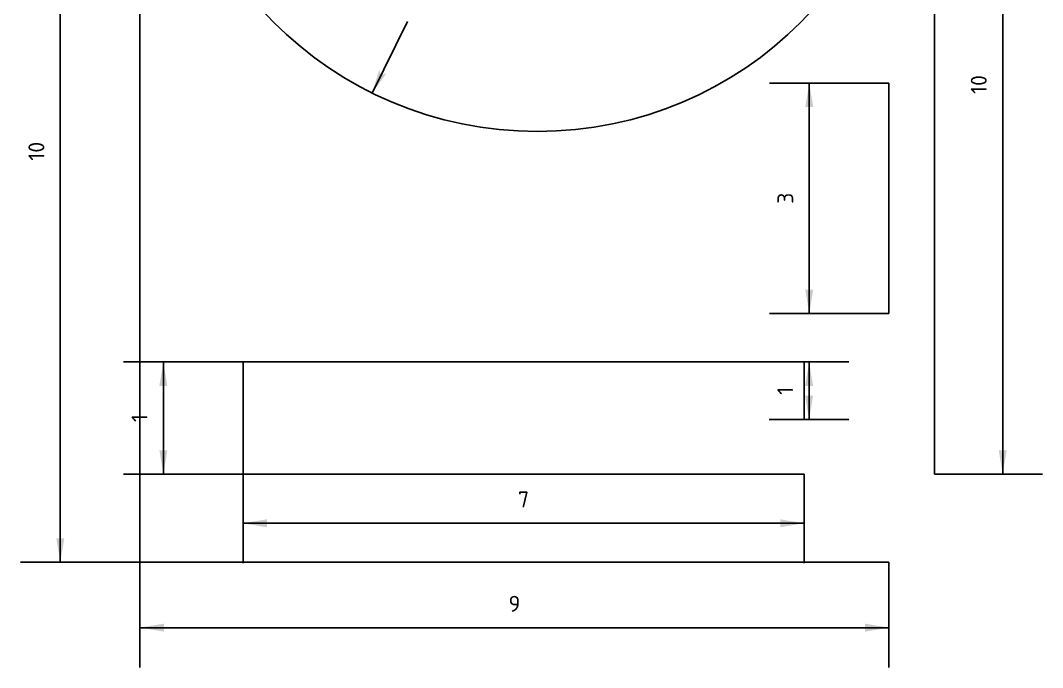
# Model space of a CAD drawing. Extents: x -1.5 to 11.3, y -1.3 to 14.8.
# Drawn here: x -1.5 to 11.32, y -1.32 to 6.8 of the extents above; entities that cross this region are included whole.
import ezdxf
from ezdxf.enums import TextEntityAlignment as Align

# ---------------------------------------------------------------- set-up
doc = ezdxf.new("R2010")
doc.units = 0
doc.layers.add('DIMENSIONS', color=1, linetype='CONTINUOUS')
doc.styles.add('ISOCPEUR', font='isocpeur.ttf')

# ---------------------------------------------------------------- blocks, each defined once
blk = doc.blocks.new('DIMTICK_ARROW')
at = {"color": 5}
blk.add_line((0, 0.5), (0, -0.5), dxfattribs=at)
at = {"color": 7}
blk.add_solid([(0, 0), (0.3, 0.05), (0.3, -0.05)], dxfattribs=at)
blk = doc.blocks.new('DIMTICK_RADIUS')
at = {"color": 7}
blk.add_solid([(0, 0), (0.3, 0.05), (0.3, -0.05), (0.25, 0)], dxfattribs=at)

msp = doc.modelspace()

# ---------------------------------------------------------------- linework, layer by layer
at = {"color": 3}
for p, q in [((9.967, 1.103), (9.967, 10.88)), ((9.967, 1.103), (9.967, 10.88)), ((0, 0), (0, 10.31)), ((0, 0), (0, 10.31)), ((9.397, 3.12), (9.397, 6.011)), ((9.397, 3.12), (9.397, 6.011)), ((1.293, 2.511), (8.332, 2.511)), ((1.293, 1.103), (1.293, 2.511)), ((1.293, 1.103), (1.293, 2.511)), ((1.293, 2.511), (8.332, 2.511)), ((8.332, 2.511), (8.332, 1.788)), ((8.332, 2.511), (8.332, 1.788)), ((1.293, 1.103), (8.332, 1.103)), ((1.293, 1.103), (8.332, 1.103)), ((0, 0), (9.397, 0)), ((0, 0), (9.397, 0))]:
    msp.add_line(p, q, dxfattribs=at)
msp.add_circle((4.984, 10.082), 4.679, dxfattribs=at)
at = {"layer": 'DIMENSIONS', "color": 7}
for p, q in [((10.824, 1.103), (10.824, 10.88)), ((10.824, 1.103), (10.824, 10.88)), ((10.824, 1.103), (10.824, 10.88)), ((10.824, 1.103), (10.824, 10.88)), ((10.824, 1.103), (10.824, 10.88)), ((10.824, 1.103), (10.824, 10.88)), ((10.824, 1.103), (10.824, 10.88)), ((10.824, 1.103), (10.824, 10.88)), ((10.824, 1.103), (10.824, 10.88)), ((10.824, 1.103), (10.824, 10.88)), ((10.824, 1.103), (10.824, 10.88)), ((10.824, 1.103), (10.824, 10.88)), ((10.824, 1.103), (10.824, 10.88)), ((10.824, 1.103), (10.824, 10.88)), ((10.824, 1.103), (10.824, 10.88)), ((10.824, 1.103), (10.824, 10.88)), ((10.824, 1.103), (10.824, 10.88)), ((10.824, 1.103), (10.824, 10.88)), ((10.824, 1.103), (10.824, 10.88)), ((10.824, 1.103), (10.824, 10.88)), ((-1, 0), (-1, 10.31)), ((-1, 0), (-1, 10.31)), ((-1, 0), (-1, 10.31)), ((-1, 0), (-1, 10.31)), ((-1, 0), (-1, 10.31)), ((-1, 0), (-1, 10.31)), ((-1, 0), (-1, 10.31)), ((-1, 0), (-1, 10.31)), ((-1, 0), (-1, 10.31)), ((-1, 0), (-1, 10.31)), ((-1, 0), (-1, 10.31)), ((-1, 0), (-1, 10.31)), ((-1, 0), (-1, 10.31)), ((-1, 0), (-1, 10.31)), ((-1, 0), (-1, 10.31)), ((-1, 0), (-1, 10.31)), ((-1, 0), (-1, 10.31)), ((-1, 0), (-1, 10.31)), ((-1, 0), (-1, 10.31)), ((3.356, 6.782), (2.913, 5.885)), ((3.356, 6.782), (2.913, 5.885)), ((8.397, 3.12), (8.397, 6.011)), ((8.397, 3.12), (8.397, 6.011)), ((8.397, 3.12), (8.397, 6.011)), ((8.397, 3.12), (8.397, 6.011)), ((8.397, 3.12), (8.397, 6.011)), ((8.397, 3.12), (8.397, 6.011)), ((8.397, 3.12), (8.397, 6.011)), ((8.397, 3.12), (8.397, 6.011)), ((8.397, 3.12), (8.397, 6.011)), ((8.397, 3.12), (8.397, 6.011)), ((8.397, 3.12), (8.397, 6.011)), ((8.397, 3.12), (8.397, 6.011)), ((8.397, 3.12), (8.397, 6.011)), ((8.397, 3.12), (8.397, 6.011)), ((8.397, 3.12), (8.397, 6.011)), ((8.397, 3.12), (8.397, 6.011)), ((8.397, 3.12), (8.397, 6.011)), ((8.397, 3.12), (8.397, 6.011)), ((8.397, 3.12), (8.397, 6.011)), ((8.397, 3.12), (8.397, 6.011)), ((8.397, 3.12), (8.397, 6.011)), ((0.293, 1.103), (0.293, 2.511)), ((0.293, 1.103), (0.293, 2.511)), ((0.293, 1.103), (0.293, 2.511)), ((0.293, 1.103), (0.293, 2.511)), ((0.293, 1.103), (0.293, 2.511)), ((0.293, 1.103), (0.293, 2.511)), ((0.293, 1.103), (0.293, 2.511)), ((0.293, 1.103), (0.293, 2.511)), ((0.293, 1.103), (0.293, 2.511)), ((0.293, 1.103), (0.293, 2.511)), ((0.293, 1.103), (0.293, 2.511)), ((0.293, 1.103), (0.293, 2.511)), ((0.293, 1.103), (0.293, 2.511)), ((0.293, 1.103), (0.293, 2.511)), ((0.293, 1.103), (0.293, 2.511)), ((0.293, 1.103), (0.293, 2.511)), ((0.293, 1.103), (0.293, 2.511)), ((0.293, 1.103), (0.293, 2.511)), ((0.293, 1.103), (0.293, 2.511)), ((0.293, 1.103), (0.293, 2.511)), ((0.293, 1.103), (0.293, 2.511)), ((0.293, 1.103), (0.293, 2.511)), ((8.395, 1.788), (8.395, 2.511)), ((8.395, 1.788), (8.395, 2.511)), ((8.395, 1.788), (8.395, 2.511)), ((8.395, 1.788), (8.395, 2.511)), ((8.395, 1.788), (8.395, 2.511)), ((8.395, 1.788), (8.395, 2.511)), ((8.395, 1.788), (8.395, 2.511)), ((8.395, 1.788), (8.395, 2.511)), ((8.395, 1.788), (8.395, 2.511)), ((8.395, 1.788), (8.395, 2.511)), ((8.395, 1.788), (8.395, 2.511)), ((8.395, 1.788), (8.395, 2.511)), ((8.395, 1.788), (8.395, 2.511)), ((8.395, 1.788), (8.395, 2.511)), ((8.395, 1.788), (8.395, 2.511)), ((8.395, 1.788), (8.395, 2.511)), ((8.395, 1.788), (8.395, 2.511)), ((8.395, 1.788), (8.395, 2.511)), ((8.395, 1.788), (8.395, 2.511)), ((8.395, 1.788), (8.395, 2.511)), ((8.395, 1.788), (8.395, 2.511)), ((8.395, 1.788), (8.395, 2.511)), ((8.395, 1.788), (8.395, 2.511)), ((8.395, 1.788), (8.395, 2.511)), ((1.293, 0.487), (8.332, 0.487)), ((1.293, 0.487), (8.332, 0.487)), ((1.293, 0.487), (8.332, 0.487)), ((1.293, 0.487), (8.332, 0.487)), ((1.293, 0.487), (8.332, 0.487)), ((1.293, 0.487), (8.332, 0.487)), ((1.293, 0.487), (8.332, 0.487)), ((1.293, 0.487), (8.332, 0.487)), ((1.293, 0.487), (8.332, 0.487)), ((1.293, 0.487), (8.332, 0.487)), ((1.293, 0.487), (8.332, 0.487)), ((1.293, 0.487), (8.332, 0.487)), ((1.293, 0.487), (8.332, 0.487)), ((1.293, 0.487), (8.332, 0.487)), ((1.293, 0.487), (8.332, 0.487)), ((1.293, 0.487), (8.332, 0.487)), ((1.293, 0.487), (8.332, 0.487)), ((1.293, 0.487), (8.332, 0.487)), ((1.293, 0.487), (8.332, 0.487)), ((1.293, 0.487), (8.332, 0.487)), ((1.293, 0.487), (8.332, 0.487)), ((1.293, 0.487), (8.332, 0.487)), ((1.293, 0.487), (8.332, 0.487)), ((1.293, 0.487), (8.332, 0.487)), ((1.293, 0.487), (8.332, 0.487)), ((1.293, 0.487), (8.332, 0.487)), ((1.293, 0.487), (8.332, 0.487)), ((1.293, 0.487), (8.332, 0.487)), ((1.293, 0.487), (8.332, 0.487)), ((1.293, 0.487), (8.332, 0.487)), ((0, -0.823), (9.397, -0.823)), ((0, -0.823), (9.397, -0.823)), ((0, -0.823), (9.397, -0.823)), ((0, -0.823), (9.397, -0.823)), ((0, -0.823), (9.397, -0.823)), ((0, -0.823), (9.397, -0.823)), ((0, -0.823), (9.397, -0.823)), ((0, -0.823), (9.397, -0.823)), ((0, -0.823), (9.397, -0.823)), ((0, -0.823), (9.397, -0.823)), ((0, -0.823), (9.397, -0.823)), ((0, -0.823), (9.397, -0.823)), ((0, -0.823), (9.397, -0.823)), ((0, -0.823), (9.397, -0.823)), ((0, -0.823), (9.397, -0.823)), ((0, -0.823), (9.397, -0.823)), ((0, -0.823), (9.397, -0.823)), ((0, -0.823), (9.397, -0.823)), ((0, -0.823), (9.397, -0.823)), ((0, -0.823), (9.397, -0.823)), ((0, -0.823), (9.397, -0.823)), ((0, -0.823), (9.397, -0.823)), ((0, -0.823), (9.397, -0.823)), ((0, -0.823), (9.397, -0.823)), ((0, -0.823), (9.397, -0.823)), ((0, -0.823), (9.397, -0.823)), ((0, -0.823), (9.397, -0.823)), ((0, -0.823), (9.397, -0.823))]:
    msp.add_line(p, q, dxfattribs=at)
at = {"layer": 'DIMENSIONS', "color": 5}
for p, q in [((8.397, 6.011), (9.397, 6.011)), ((8.397, 6.011), (9.397, 6.011)), ((8.397, 6.011), (9.397, 6.011)), ((8.397, 6.011), (9.397, 6.011)), ((8.397, 6.011), (9.397, 6.011)), ((8.397, 6.011), (9.397, 6.011)), ((8.397, 6.011), (9.397, 6.011)), ((8.397, 6.011), (9.397, 6.011)), ((8.397, 6.011), (9.397, 6.011)), ((8.397, 6.011), (9.397, 6.011)), ((8.397, 6.011), (9.397, 6.011)), ((8.397, 6.011), (9.397, 6.011)), ((8.397, 6.011), (9.397, 6.011)), ((8.397, 6.011), (9.397, 6.011)), ((8.397, 6.011), (9.397, 6.011)), ((8.397, 6.011), (9.397, 6.011)), ((8.397, 6.011), (9.397, 6.011)), ((8.397, 6.011), (9.397, 6.011)), ((8.397, 6.011), (9.397, 6.011)), ((8.397, 6.011), (9.397, 6.011)), ((8.397, 6.011), (9.397, 6.011)), ((8.397, 3.12), (9.397, 3.12)), ((8.397, 3.12), (9.397, 3.12)), ((8.397, 3.12), (9.397, 3.12)), ((8.397, 3.12), (9.397, 3.12)), ((8.397, 3.12), (9.397, 3.12)), ((8.397, 3.12), (9.397, 3.12)), ((8.397, 3.12), (9.397, 3.12)), ((8.397, 3.12), (9.397, 3.12)), ((8.397, 3.12), (9.397, 3.12)), ((8.397, 3.12), (9.397, 3.12)), ((8.397, 3.12), (9.397, 3.12)), ((8.397, 3.12), (9.397, 3.12)), ((8.397, 3.12), (9.397, 3.12)), ((8.397, 3.12), (9.397, 3.12)), ((8.397, 3.12), (9.397, 3.12)), ((8.397, 3.12), (9.397, 3.12)), ((8.397, 3.12), (9.397, 3.12)), ((8.397, 3.12), (9.397, 3.12)), ((8.397, 3.12), (9.397, 3.12)), ((8.397, 3.12), (9.397, 3.12)), ((8.397, 3.12), (9.397, 3.12)), ((0.293, 2.511), (1.293, 2.511)), ((0.293, 2.511), (1.293, 2.511)), ((0.293, 2.511), (1.293, 2.511)), ((0.293, 2.511), (1.293, 2.511)), ((0.293, 2.511), (1.293, 2.511)), ((0.293, 2.511), (1.293, 2.511)), ((0.293, 2.511), (1.293, 2.511)), ((0.293, 2.511), (1.293, 2.511)), ((0.293, 2.511), (1.293, 2.511)), ((0.293, 2.511), (1.293, 2.511)), ((0.293, 2.511), (1.293, 2.511)), ((0.293, 2.511), (1.293, 2.511)), ((0.293, 2.511), (1.293, 2.511)), ((0.293, 2.511), (1.293, 2.511)), ((0.293, 2.511), (1.293, 2.511)), ((0.293, 2.511), (1.293, 2.511)), ((0.293, 2.511), (1.293, 2.511)), ((0.293, 2.511), (1.293, 2.511)), ((0.293, 2.511), (1.293, 2.511)), ((0.293, 2.511), (1.293, 2.511)), ((0.293, 2.511), (1.293, 2.511)), ((0.293, 2.511), (1.293, 2.511)), ((8.395, 2.511), (8.332, 2.511)), ((8.395, 2.511), (8.332, 2.511)), ((8.395, 2.511), (8.332, 2.511)), ((8.395, 2.511), (8.332, 2.511)), ((8.395, 2.511), (8.332, 2.511)), ((8.395, 2.511), (8.332, 2.511)), ((8.395, 2.511), (8.332, 2.511)), ((8.395, 2.511), (8.332, 2.511)), ((8.395, 2.511), (8.332, 2.511)), ((8.395, 2.511), (8.332, 2.511)), ((8.395, 2.511), (8.332, 2.511)), ((8.395, 2.511), (8.332, 2.511)), ((8.395, 2.511), (8.332, 2.511)), ((8.395, 2.511), (8.332, 2.511)), ((8.395, 2.511), (8.332, 2.511)), ((8.395, 2.511), (8.332, 2.511)), ((8.395, 2.511), (8.332, 2.511)), ((8.395, 2.511), (8.332, 2.511)), ((8.395, 2.511), (8.332, 2.511)), ((8.395, 2.511), (8.332, 2.511)), ((8.395, 2.511), (8.332, 2.511)), ((8.395, 2.511), (8.332, 2.511)), ((8.395, 2.511), (8.332, 2.511)), ((8.395, 2.511), (8.332, 2.511)), ((8.395, 1.788), (8.332, 1.788)), ((8.395, 1.788), (8.332, 1.788)), ((8.395, 1.788), (8.332, 1.788)), ((8.395, 1.788), (8.332, 1.788)), ((8.395, 1.788), (8.332, 1.788)), ((8.395, 1.788), (8.332, 1.788)), ((8.395, 1.788), (8.332, 1.788)), ((8.395, 1.788), (8.332, 1.788)), ((8.395, 1.788), (8.332, 1.788)), ((8.395, 1.788), (8.332, 1.788)), ((8.395, 1.788), (8.332, 1.788)), ((8.395, 1.788), (8.332, 1.788)), ((8.395, 1.788), (8.332, 1.788)), ((8.395, 1.788), (8.332, 1.788)), ((8.395, 1.788), (8.332, 1.788)), ((8.395, 1.788), (8.332, 1.788)), ((8.395, 1.788), (8.332, 1.788)), ((8.395, 1.788), (8.332, 1.788)), ((8.395, 1.788), (8.332, 1.788)), ((8.395, 1.788), (8.332, 1.788)), ((8.395, 1.788), (8.332, 1.788)), ((8.395, 1.788), (8.332, 1.788)), ((8.395, 1.788), (8.332, 1.788)), ((8.395, 1.788), (8.332, 1.788)), ((0.293, 1.103), (1.293, 1.103)), ((0.293, 1.103), (1.293, 1.103)), ((0.293, 1.103), (1.293, 1.103)), ((0.293, 1.103), (1.293, 1.103)), ((0.293, 1.103), (1.293, 1.103)), ((0.293, 1.103), (1.293, 1.103)), ((0.293, 1.103), (1.293, 1.103)), ((0.293, 1.103), (1.293, 1.103)), ((0.293, 1.103), (1.293, 1.103)), ((0.293, 1.103), (1.293, 1.103)), ((0.293, 1.103), (1.293, 1.103)), ((0.293, 1.103), (1.293, 1.103)), ((0.293, 1.103), (1.293, 1.103)), ((0.293, 1.103), (1.293, 1.103)), ((0.293, 1.103), (1.293, 1.103)), ((0.293, 1.103), (1.293, 1.103)), ((0.293, 1.103), (1.293, 1.103)), ((0.293, 1.103), (1.293, 1.103)), ((0.293, 1.103), (1.293, 1.103)), ((0.293, 1.103), (1.293, 1.103)), ((0.293, 1.103), (1.293, 1.103)), ((0.293, 1.103), (1.293, 1.103)), ((1.293, 0.487), (1.293, 1.103)), ((1.293, 0.487), (1.293, 1.103)), ((1.293, 0.487), (1.293, 1.103)), ((1.293, 0.487), (1.293, 1.103)), ((1.293, 0.487), (1.293, 1.103)), ((1.293, 0.487), (1.293, 1.103)), ((1.293, 0.487), (1.293, 1.103)), ((1.293, 0.487), (1.293, 1.103)), ((1.293, 0.487), (1.293, 1.103)), ((1.293, 0.487), (1.293, 1.103)), ((1.293, 0.487), (1.293, 1.103)), ((1.293, 0.487), (1.293, 1.103)), ((1.293, 0.487), (1.293, 1.103)), ((1.293, 0.487), (1.293, 1.103)), ((1.293, 0.487), (1.293, 1.103)), ((1.293, 0.487), (1.293, 1.103)), ((1.293, 0.487), (1.293, 1.103)), ((1.293, 0.487), (1.293, 1.103)), ((1.293, 0.487), (1.293, 1.103)), ((1.293, 0.487), (1.293, 1.103)), ((1.293, 0.487), (1.293, 1.103)), ((1.293, 0.487), (1.293, 1.103)), ((1.293, 0.487), (1.293, 1.103)), ((1.293, 0.487), (1.293, 1.103)), ((1.293, 0.487), (1.293, 1.103)), ((1.293, 0.487), (1.293, 1.103)), ((1.293, 0.487), (1.293, 1.103)), ((1.293, 0.487), (1.293, 1.103)), ((1.293, 0.487), (1.293, 1.103)), ((1.293, 0.487), (1.293, 1.103)), ((8.332, 0.487), (8.332, 1.103)), ((8.332, 0.487), (8.332, 1.103)), ((8.332, 0.487), (8.332, 1.103)), ((8.332, 0.487), (8.332, 1.103)), ((8.332, 0.487), (8.332, 1.103)), ((8.332, 0.487), (8.332, 1.103)), ((8.332, 0.487), (8.332, 1.103)), ((8.332, 0.487), (8.332, 1.103)), ((8.332, 0.487), (8.332, 1.103)), ((8.332, 0.487), (8.332, 1.103)), ((8.332, 0.487), (8.332, 1.103)), ((8.332, 0.487), (8.332, 1.103)), ((8.332, 0.487), (8.332, 1.103)), ((8.332, 0.487), (8.332, 1.103)), ((8.332, 0.487), (8.332, 1.103)), ((8.332, 0.487), (8.332, 1.103)), ((8.332, 0.487), (8.332, 1.103)), ((8.332, 0.487), (8.332, 1.103)), ((8.332, 0.487), (8.332, 1.103)), ((8.332, 0.487), (8.332, 1.103)), ((8.332, 0.487), (8.332, 1.103)), ((8.332, 0.487), (8.332, 1.103)), ((8.332, 0.487), (8.332, 1.103)), ((8.332, 0.487), (8.332, 1.103)), ((8.332, 0.487), (8.332, 1.103)), ((8.332, 0.487), (8.332, 1.103)), ((8.332, 0.487), (8.332, 1.103)), ((8.332, 0.487), (8.332, 1.103)), ((8.332, 0.487), (8.332, 1.103)), ((8.332, 0.487), (8.332, 1.103)), ((10.824, 1.103), (9.967, 1.103)), ((10.824, 1.103), (9.967, 1.103)), ((10.824, 1.103), (9.967, 1.103)), ((10.824, 1.103), (9.967, 1.103)), ((10.824, 1.103), (9.967, 1.103)), ((10.824, 1.103), (9.967, 1.103)), ((10.824, 1.103), (9.967, 1.103)), ((10.824, 1.103), (9.967, 1.103)), ((10.824, 1.103), (9.967, 1.103)), ((10.824, 1.103), (9.967, 1.103)), ((10.824, 1.103), (9.967, 1.103)), ((10.824, 1.103), (9.967, 1.103)), ((10.824, 1.103), (9.967, 1.103)), ((10.824, 1.103), (9.967, 1.103)), ((10.824, 1.103), (9.967, 1.103)), ((10.824, 1.103), (9.967, 1.103)), ((10.824, 1.103), (9.967, 1.103)), ((10.824, 1.103), (9.967, 1.103)), ((10.824, 1.103), (9.967, 1.103)), ((10.824, 1.103), (9.967, 1.103)), ((-1, 0), (0, 0)), ((-1, 0), (0, 0)), ((-1, 0), (0, 0)), ((-1, 0), (0, 0)), ((-1, 0), (0, 0)), ((-1, 0), (0, 0)), ((-1, 0), (0, 0)), ((-1, 0), (0, 0)), ((-1, 0), (0, 0)), ((-1, 0), (0, 0)), ((-1, 0), (0, 0)), ((-1, 0), (0, 0)), ((-1, 0), (0, 0)), ((-1, 0), (0, 0)), ((-1, 0), (0, 0)), ((-1, 0), (0, 0)), ((-1, 0), (0, 0)), ((-1, 0), (0, 0)), ((-1, 0), (0, 0)), ((0, -0.823), (0, 0)), ((0, -0.823), (0, 0)), ((0, -0.823), (0, 0)), ((0, -0.823), (0, 0)), ((0, -0.823), (0, 0)), ((0, -0.823), (0, 0)), ((0, -0.823), (0, 0)), ((0, -0.823), (0, 0)), ((0, -0.823), (0, 0)), ((0, -0.823), (0, 0)), ((0, -0.823), (0, 0)), ((0, -0.823), (0, 0)), ((0, -0.823), (0, 0)), ((0, -0.823), (0, 0)), ((0, -0.823), (0, 0)), ((0, -0.823), (0, 0)), ((0, -0.823), (0, 0)), ((0, -0.823), (0, 0)), ((0, -0.823), (0, 0)), ((0, -0.823), (0, 0)), ((0, -0.823), (0, 0)), ((0, -0.823), (0, 0)), ((0, -0.823), (0, 0)), ((0, -0.823), (0, 0)), ((0, -0.823), (0, 0)), ((0, -0.823), (0, 0)), ((0, -0.823), (0, 0)), ((0, -0.823), (0, 0)), ((9.397, -0.823), (9.397, 0)), ((9.397, -0.823), (9.397, 0)), ((9.397, -0.823), (9.397, 0)), ((9.397, -0.823), (9.397, 0)), ((9.397, -0.823), (9.397, 0)), ((9.397, -0.823), (9.397, 0)), ((9.397, -0.823), (9.397, 0)), ((9.397, -0.823), (9.397, 0)), ((9.397, -0.823), (9.397, 0)), ((9.397, -0.823), (9.397, 0)), ((9.397, -0.823), (9.397, 0)), ((9.397, -0.823), (9.397, 0)), ((9.397, -0.823), (9.397, 0)), ((9.397, -0.823), (9.397, 0)), ((9.397, -0.823), (9.397, 0)), ((9.397, -0.823), (9.397, 0)), ((9.397, -0.823), (9.397, 0)), ((9.397, -0.823), (9.397, 0)), ((9.397, -0.823), (9.397, 0)), ((9.397, -0.823), (9.397, 0)), ((9.397, -0.823), (9.397, 0)), ((9.397, -0.823), (9.397, 0)), ((9.397, -0.823), (9.397, 0)), ((9.397, -0.823), (9.397, 0)), ((9.397, -0.823), (9.397, 0)), ((9.397, -0.823), (9.397, 0)), ((9.397, -0.823), (9.397, 0)), ((9.397, -0.823), (9.397, 0))]:
    msp.add_line(p, q, dxfattribs=at)

# ---------------------------------------------------------------- block references
at = {"layer": 'DIMENSIONS'}
for name, p, rotation in [('DIMTICK_RADIUS', (2.913, 5.885), 63.73519375290368), ('DIMTICK_RADIUS', (2.913, 5.885), 63.73519375290368), ('DIMTICK_ARROW', (8.397, 6.011), 270), ('DIMTICK_ARROW', (8.397, 6.011), 270), ('DIMTICK_ARROW', (8.397, 6.011), 270), ('DIMTICK_ARROW', (8.397, 6.011), 270), ('DIMTICK_ARROW', (8.397, 6.011), 270), ('DIMTICK_ARROW', (8.397, 6.011), 270), ('DIMTICK_ARROW', (8.397, 6.011), 270), ('DIMTICK_ARROW', (8.397, 6.011), 270), ('DIMTICK_ARROW', (8.397, 6.011), 270), ('DIMTICK_ARROW', (8.397, 6.011), 270), ('DIMTICK_ARROW', (8.397, 6.011), 270), ('DIMTICK_ARROW', (8.397, 6.011), 270), ('DIMTICK_ARROW', (8.397, 6.011), 270), ('DIMTICK_ARROW', (8.397, 6.011), 270), ('DIMTICK_ARROW', (8.397, 6.011), 270), ('DIMTICK_ARROW', (8.397, 6.011), 270), ('DIMTICK_ARROW', (8.397, 6.011), 270), ('DIMTICK_ARROW', (8.397, 6.011), 270), ('DIMTICK_ARROW', (8.397, 6.011), 270), ('DIMTICK_ARROW', (8.397, 6.011), 270), ('DIMTICK_ARROW', (8.397, 6.011), 270), ('DIMTICK_ARROW', (8.397, 3.12), 90), ('DIMTICK_ARROW', (8.397, 3.12), 90), ('DIMTICK_ARROW', (8.397, 3.12), 90), ('DIMTICK_ARROW', (8.397, 3.12), 90), ('DIMTICK_ARROW', (8.397, 3.12), 90), ('DIMTICK_ARROW', (8.397, 3.12), 90), ('DIMTICK_ARROW', (8.397, 3.12), 90), ('DIMTICK_ARROW', (8.397, 3.12), 90), ('DIMTICK_ARROW', (8.397, 3.12), 90), ('DIMTICK_ARROW', (8.397, 3.12), 90), ('DIMTICK_ARROW', (8.397, 3.12), 90), ('DIMTICK_ARROW', (8.397, 3.12), 90), ('DIMTICK_ARROW', (8.397, 3.12), 90), ('DIMTICK_ARROW', (8.397, 3.12), 90), ('DIMTICK_ARROW', (8.397, 3.12), 90), ('DIMTICK_ARROW', (8.397, 3.12), 90), ('DIMTICK_ARROW', (8.397, 3.12), 90), ('DIMTICK_ARROW', (8.397, 3.12), 90), ('DIMTICK_ARROW', (8.397, 3.12), 90), ('DIMTICK_ARROW', (8.397, 3.12), 90), ('DIMTICK_ARROW', (8.397, 3.12), 90), ('DIMTICK_ARROW', (0.293, 2.511), 270), ('DIMTICK_ARROW', (0.293, 2.511), 270), ('DIMTICK_ARROW', (0.293, 2.511), 270), ('DIMTICK_ARROW', (0.293, 2.511), 270), ('DIMTICK_ARROW', (0.293, 2.511), 270), ('DIMTICK_ARROW', (0.293, 2.511), 270), ('DIMTICK_ARROW', (0.293, 2.511), 270), ('DIMTICK_ARROW', (0.293, 2.511), 270), ('DIMTICK_ARROW', (0.293, 2.511), 270), ('DIMTICK_ARROW', (0.293, 2.511), 270), ('DIMTICK_ARROW', (0.293, 2.511), 270), ('DIMTICK_ARROW', (0.293, 2.511), 270), ('DIMTICK_ARROW', (0.293, 2.511), 270), ('DIMTICK_ARROW', (0.293, 2.511), 270), ('DIMTICK_ARROW', (0.293, 2.511), 270), ('DIMTICK_ARROW', (0.293, 2.511), 270), ('DIMTICK_ARROW', (0.293, 2.511), 270), ('DIMTICK_ARROW', (0.293, 2.511), 270), ('DIMTICK_ARROW', (0.293, 2.511), 270), ('DIMTICK_ARROW', (0.293, 2.511), 270), ('DIMTICK_ARROW', (0.293, 2.511), 270), ('DIMTICK_ARROW', (0.293, 2.511), 270), ('DIMTICK_ARROW', (8.395, 2.511), 270), ('DIMTICK_ARROW', (8.395, 2.511), 270), ('DIMTICK_ARROW', (8.395, 2.511), 270), ('DIMTICK_ARROW', (8.395, 2.511), 270), ('DIMTICK_ARROW', (8.395, 2.511), 270), ('DIMTICK_ARROW', (8.395, 2.511), 270), ('DIMTICK_ARROW', (8.395, 2.511), 270), ('DIMTICK_ARROW', (8.395, 2.511), 270), ('DIMTICK_ARROW', (8.395, 2.511), 270), ('DIMTICK_ARROW', (8.395, 2.511), 270), ('DIMTICK_ARROW', (8.395, 2.511), 270), ('DIMTICK_ARROW', (8.395, 2.511), 270), ('DIMTICK_ARROW', (8.395, 2.511), 270), ('DIMTICK_ARROW', (8.395, 2.511), 270), ('DIMTICK_ARROW', (8.395, 2.511), 270), ('DIMTICK_ARROW', (8.395, 2.511), 270), ('DIMTICK_ARROW', (8.395, 2.511), 270), ('DIMTICK_ARROW', (8.395, 2.511), 270), ('DIMTICK_ARROW', (8.395, 2.511), 270), ('DIMTICK_ARROW', (8.395, 2.511), 270), ('DIMTICK_ARROW', (8.395, 2.511), 270), ('DIMTICK_ARROW', (8.395, 2.511), 270), ('DIMTICK_ARROW', (8.395, 2.511), 270), ('DIMTICK_ARROW', (8.395, 2.511), 270), ('DIMTICK_ARROW', (8.395, 1.788), 90), ('DIMTICK_ARROW', (8.395, 1.788), 90), ('DIMTICK_ARROW', (8.395, 1.788), 90), ('DIMTICK_ARROW', (8.395, 1.788), 90), ('DIMTICK_ARROW', (8.395, 1.788), 90), ('DIMTICK_ARROW', (8.395, 1.788), 90), ('DIMTICK_ARROW', (8.395, 1.788), 90), ('DIMTICK_ARROW', (8.395, 1.788), 90), ('DIMTICK_ARROW', (8.395, 1.788), 90), ('DIMTICK_ARROW', (8.395, 1.788), 90), ('DIMTICK_ARROW', (8.395, 1.788), 90), ('DIMTICK_ARROW', (8.395, 1.788), 90), ('DIMTICK_ARROW', (8.395, 1.788), 90), ('DIMTICK_ARROW', (8.395, 1.788), 90), ('DIMTICK_ARROW', (8.395, 1.788), 90), ('DIMTICK_ARROW', (8.395, 1.788), 90), ('DIMTICK_ARROW', (8.395, 1.788), 90), ('DIMTICK_ARROW', (8.395, 1.788), 90), ('DIMTICK_ARROW', (8.395, 1.788), 90), ('DIMTICK_ARROW', (8.395, 1.788), 90), ('DIMTICK_ARROW', (8.395, 1.788), 90), ('DIMTICK_ARROW', (8.395, 1.788), 90), ('DIMTICK_ARROW', (8.395, 1.788), 90), ('DIMTICK_ARROW', (8.395, 1.788), 90), ('DIMTICK_ARROW', (0.293, 1.103), 90), ('DIMTICK_ARROW', (0.293, 1.103), 90), ('DIMTICK_ARROW', (0.293, 1.103), 90), ('DIMTICK_ARROW', (0.293, 1.103), 90), ('DIMTICK_ARROW', (0.293, 1.103), 90), ('DIMTICK_ARROW', (0.293, 1.103), 90), ('DIMTICK_ARROW', (0.293, 1.103), 90), ('DIMTICK_ARROW', (0.293, 1.103), 90), ('DIMTICK_ARROW', (0.293, 1.103), 90), ('DIMTICK_ARROW', (0.293, 1.103), 90), ('DIMTICK_ARROW', (0.293, 1.103), 90), ('DIMTICK_ARROW', (0.293, 1.103), 90), ('DIMTICK_ARROW', (0.293, 1.103), 90), ('DIMTICK_ARROW', (0.293, 1.103), 90), ('DIMTICK_ARROW', (0.293, 1.103), 90), ('DIMTICK_ARROW', (0.293, 1.103), 90), ('DIMTICK_ARROW', (0.293, 1.103), 90), ('DIMTICK_ARROW', (0.293, 1.103), 90), ('DIMTICK_ARROW', (0.293, 1.103), 90), ('DIMTICK_ARROW', (0.293, 1.103), 90), ('DIMTICK_ARROW', (0.293, 1.103), 90), ('DIMTICK_ARROW', (0.293, 1.103), 90), ('DIMTICK_ARROW', (10.824, 1.103), 90), ('DIMTICK_ARROW', (10.824, 1.103), 90), ('DIMTICK_ARROW', (10.824, 1.103), 90), ('DIMTICK_ARROW', (10.824, 1.103), 90), ('DIMTICK_ARROW', (10.824, 1.103), 90), ('DIMTICK_ARROW', (10.824, 1.103), 90), ('DIMTICK_ARROW', (10.824, 1.103), 90), ('DIMTICK_ARROW', (10.824, 1.103), 90), ('DIMTICK_ARROW', (10.824, 1.103), 90), ('DIMTICK_ARROW', (10.824, 1.103), 90), ('DIMTICK_ARROW', (10.824, 1.103), 90), ('DIMTICK_ARROW', (10.824, 1.103), 90), ('DIMTICK_ARROW', (10.824, 1.103), 90), ('DIMTICK_ARROW', (10.824, 1.103), 90), ('DIMTICK_ARROW', (10.824, 1.103), 90), ('DIMTICK_ARROW', (10.824, 1.103), 90), ('DIMTICK_ARROW', (10.824, 1.103), 90), ('DIMTICK_ARROW', (10.824, 1.103), 90), ('DIMTICK_ARROW', (10.824, 1.103), 90), ('DIMTICK_ARROW', (10.824, 1.103), 90), ('DIMTICK_ARROW', (8.332, 0.487), 180), ('DIMTICK_ARROW', (8.332, 0.487), 180), ('DIMTICK_ARROW', (8.332, 0.487), 180), ('DIMTICK_ARROW', (8.332, 0.487), 180), ('DIMTICK_ARROW', (8.332, 0.487), 180), ('DIMTICK_ARROW', (8.332, 0.487), 180), ('DIMTICK_ARROW', (8.332, 0.487), 180), ('DIMTICK_ARROW', (8.332, 0.487), 180), ('DIMTICK_ARROW', (8.332, 0.487), 180), ('DIMTICK_ARROW', (8.332, 0.487), 180), ('DIMTICK_ARROW', (8.332, 0.487), 180), ('DIMTICK_ARROW', (8.332, 0.487), 180), ('DIMTICK_ARROW', (8.332, 0.487), 180), ('DIMTICK_ARROW', (8.332, 0.487), 180), ('DIMTICK_ARROW', (8.332, 0.487), 180), ('DIMTICK_ARROW', (8.332, 0.487), 180), ('DIMTICK_ARROW', (8.332, 0.487), 180), ('DIMTICK_ARROW', (8.332, 0.487), 180), ('DIMTICK_ARROW', (8.332, 0.487), 180), ('DIMTICK_ARROW', (8.332, 0.487), 180), ('DIMTICK_ARROW', (8.332, 0.487), 180), ('DIMTICK_ARROW', (8.332, 0.487), 180), ('DIMTICK_ARROW', (8.332, 0.487), 180), ('DIMTICK_ARROW', (8.332, 0.487), 180), ('DIMTICK_ARROW', (8.332, 0.487), 180), ('DIMTICK_ARROW', (8.332, 0.487), 180), ('DIMTICK_ARROW', (8.332, 0.487), 180), ('DIMTICK_ARROW', (8.332, 0.487), 180), ('DIMTICK_ARROW', (8.332, 0.487), 180), ('DIMTICK_ARROW', (8.332, 0.487), 180), ('DIMTICK_ARROW', (-1, 0), 90), ('DIMTICK_ARROW', (-1, 0), 90), ('DIMTICK_ARROW', (-1, 0), 90), ('DIMTICK_ARROW', (-1, 0), 90), ('DIMTICK_ARROW', (-1, 0), 90), ('DIMTICK_ARROW', (-1, 0), 90), ('DIMTICK_ARROW', (-1, 0), 90), ('DIMTICK_ARROW', (-1, 0), 90), ('DIMTICK_ARROW', (-1, 0), 90), ('DIMTICK_ARROW', (-1, 0), 90), ('DIMTICK_ARROW', (-1, 0), 90), ('DIMTICK_ARROW', (-1, 0), 90), ('DIMTICK_ARROW', (-1, 0), 90), ('DIMTICK_ARROW', (-1, 0), 90), ('DIMTICK_ARROW', (-1, 0), 90), ('DIMTICK_ARROW', (-1, 0), 90), ('DIMTICK_ARROW', (-1, 0), 90), ('DIMTICK_ARROW', (-1, 0), 90), ('DIMTICK_ARROW', (-1, 0), 90), ('DIMTICK_ARROW', (9.397, -0.823), 180), ('DIMTICK_ARROW', (9.397, -0.823), 180), ('DIMTICK_ARROW', (9.397, -0.823), 180), ('DIMTICK_ARROW', (9.397, -0.823), 180), ('DIMTICK_ARROW', (9.397, -0.823), 180), ('DIMTICK_ARROW', (9.397, -0.823), 180), ('DIMTICK_ARROW', (9.397, -0.823), 180), ('DIMTICK_ARROW', (9.397, -0.823), 180), ('DIMTICK_ARROW', (9.397, -0.823), 180), ('DIMTICK_ARROW', (9.397, -0.823), 180), ('DIMTICK_ARROW', (9.397, -0.823), 180), ('DIMTICK_ARROW', (9.397, -0.823), 180), ('DIMTICK_ARROW', (9.397, -0.823), 180), ('DIMTICK_ARROW', (9.397, -0.823), 180), ('DIMTICK_ARROW', (9.397, -0.823), 180), ('DIMTICK_ARROW', (9.397, -0.823), 180), ('DIMTICK_ARROW', (9.397, -0.823), 180), ('DIMTICK_ARROW', (9.397, -0.823), 180), ('DIMTICK_ARROW', (9.397, -0.823), 180), ('DIMTICK_ARROW', (9.397, -0.823), 180), ('DIMTICK_ARROW', (9.397, -0.823), 180), ('DIMTICK_ARROW', (9.397, -0.823), 180), ('DIMTICK_ARROW', (9.397, -0.823), 180), ('DIMTICK_ARROW', (9.397, -0.823), 180), ('DIMTICK_ARROW', (9.397, -0.823), 180), ('DIMTICK_ARROW', (9.397, -0.823), 180), ('DIMTICK_ARROW', (9.397, -0.823), 180), ('DIMTICK_ARROW', (9.397, -0.823), 180)]:
    msp.add_blockref(name, p, dxfattribs=dict(at, rotation=rotation))
for p in [(1.293, 0.487), (1.293, 0.487), (1.293, 0.487), (1.293, 0.487), (1.293, 0.487), (1.293, 0.487), (1.293, 0.487), (1.293, 0.487), (1.293, 0.487), (1.293, 0.487), (1.293, 0.487), (1.293, 0.487), (1.293, 0.487), (1.293, 0.487), (1.293, 0.487), (1.293, 0.487), (1.293, 0.487), (1.293, 0.487), (1.293, 0.487), (1.293, 0.487), (1.293, 0.487), (1.293, 0.487), (1.293, 0.487), (1.293, 0.487), (1.293, 0.487), (1.293, 0.487), (1.293, 0.487), (1.293, 0.487), (1.293, 0.487), (1.293, 0.487), (0, -0.823), (0, -0.823), (0, -0.823), (0, -0.823), (0, -0.823), (0, -0.823), (0, -0.823), (0, -0.823), (0, -0.823), (0, -0.823), (0, -0.823), (0, -0.823), (0, -0.823), (0, -0.823), (0, -0.823), (0, -0.823), (0, -0.823), (0, -0.823), (0, -0.823), (0, -0.823), (0, -0.823), (0, -0.823), (0, -0.823), (0, -0.823), (0, -0.823), (0, -0.823), (0, -0.823), (0, -0.823)]:
    msp.add_blockref('DIMTICK_ARROW', p, dxfattribs=at)

# ---------------------------------------------------------------- texts
at = {"layer": 'DIMENSIONS', "color": 7, "style": 'ISOCPEUR'}
for s, p in [('10', (10.524, 5.992)), ('10', (10.524, 5.992)), ('10', (10.524, 5.992)), ('10', (10.524, 5.992)), ('10', (10.524, 5.992)), ('10', (10.524, 5.992)), ('10', (10.524, 5.992)), ('10', (10.524, 5.992)), ('10', (10.524, 5.992)), ('10', (10.524, 5.992)), ('10', (10.524, 5.992)), ('10', (10.524, 5.992)), ('10', (10.524, 5.992)), ('10', (10.524, 5.992)), ('10', (10.524, 5.992)), ('10', (10.524, 5.992)), ('10', (10.524, 5.992)), ('10', (10.524, 5.992)), ('10', (10.524, 5.992)), ('10', (10.524, 5.992)), ('10', (-1.3, 5.155)), ('10', (-1.3, 5.155)), ('10', (-1.3, 5.155)), ('10', (-1.3, 5.155)), ('10', (-1.3, 5.155)), ('10', (-1.3, 5.155)), ('10', (-1.3, 5.155)), ('10', (-1.3, 5.155)), ('10', (-1.3, 5.155)), ('10', (-1.3, 5.155)), ('10', (-1.3, 5.155)), ('10', (-1.3, 5.155)), ('10', (-1.3, 5.155)), ('10', (-1.3, 5.155)), ('10', (-1.3, 5.155)), ('10', (-1.3, 5.155)), ('10', (-1.3, 5.155)), ('10', (-1.3, 5.155)), ('10', (-1.3, 5.155)), ('3', (8.097, 4.565)), ('3', (8.097, 4.565)), ('3', (8.097, 4.565)), ('3', (8.097, 4.565)), ('3', (8.097, 4.565)), ('3', (8.097, 4.565)), ('3', (8.097, 4.565)), ('3', (8.097, 4.565)), ('3', (8.097, 4.565)), ('3', (8.097, 4.565)), ('3', (8.097, 4.565)), ('3', (8.097, 4.565)), ('3', (8.097, 4.565)), ('3', (8.097, 4.565)), ('3', (8.097, 4.565)), ('3', (8.097, 4.565)), ('3', (8.097, 4.565)), ('3', (8.097, 4.565)), ('3', (8.097, 4.565)), ('3', (8.097, 4.565)), ('3', (8.097, 4.565)), ('1', (8.095, 2.149)), ('1', (8.095, 2.149)), ('1', (8.095, 2.149)), ('1', (8.095, 2.149)), ('1', (8.095, 2.149)), ('1', (8.095, 2.149)), ('1', (8.095, 2.149)), ('1', (8.095, 2.149)), ('1', (8.095, 2.149)), ('1', (8.095, 2.149)), ('1', (8.095, 2.149)), ('1', (8.095, 2.149)), ('1', (8.095, 2.149)), ('1', (8.095, 2.149)), ('1', (8.095, 2.149)), ('1', (8.095, 2.149)), ('1', (8.095, 2.149)), ('1', (8.095, 2.149)), ('1', (8.095, 2.149)), ('1', (8.095, 2.149)), ('1', (8.095, 2.149)), ('1', (8.095, 2.149)), ('1', (8.095, 2.149)), ('1', (8.095, 2.149)), ('1', (-0.007, 1.807)), ('1', (-0.007, 1.807)), ('1', (-0.007, 1.807)), ('1', (-0.007, 1.807)), ('1', (-0.007, 1.807)), ('1', (-0.007, 1.807)), ('1', (-0.007, 1.807)), ('1', (-0.007, 1.807)), ('1', (-0.007, 1.807)), ('1', (-0.007, 1.807)), ('1', (-0.007, 1.807)), ('1', (-0.007, 1.807)), ('1', (-0.007, 1.807)), ('1', (-0.007, 1.807)), ('1', (-0.007, 1.807)), ('1', (-0.007, 1.807)), ('1', (-0.007, 1.807)), ('1', (-0.007, 1.807)), ('1', (-0.007, 1.807)), ('1', (-0.007, 1.807)), ('1', (-0.007, 1.807)), ('1', (-0.007, 1.807))]:
    msp.add_text(s, height=0.2, rotation=90, dxfattribs=at).set_placement(p, align=Align.MIDDLE_CENTER)
for s, p in [('7', (4.812, 0.787)), ('7', (4.812, 0.787)), ('7', (4.812, 0.787)), ('7', (4.812, 0.787)), ('7', (4.812, 0.787)), ('7', (4.812, 0.787)), ('7', (4.812, 0.787)), ('7', (4.812, 0.787)), ('7', (4.812, 0.787)), ('7', (4.812, 0.787)), ('7', (4.812, 0.787)), ('7', (4.812, 0.787)), ('7', (4.812, 0.787)), ('7', (4.812, 0.787)), ('7', (4.812, 0.787)), ('7', (4.812, 0.787)), ('7', (4.812, 0.787)), ('7', (4.812, 0.787)), ('7', (4.812, 0.787)), ('7', (4.812, 0.787)), ('7', (4.812, 0.787)), ('7', (4.812, 0.787)), ('7', (4.812, 0.787)), ('7', (4.812, 0.787)), ('7', (4.812, 0.787)), ('7', (4.812, 0.787)), ('7', (4.812, 0.787)), ('7', (4.812, 0.787)), ('7', (4.812, 0.787)), ('7', (4.812, 0.787)), ('9', (4.698, -0.523)), ('9', (4.698, -0.523)), ('9', (4.698, -0.523)), ('9', (4.698, -0.523)), ('9', (4.698, -0.523)), ('9', (4.698, -0.523)), ('9', (4.698, -0.523)), ('9', (4.698, -0.523)), ('9', (4.698, -0.523)), ('9', (4.698, -0.523)), ('9', (4.698, -0.523)), ('9', (4.698, -0.523)), ('9', (4.698, -0.523)), ('9', (4.698, -0.523)), ('9', (4.698, -0.523)), ('9', (4.698, -0.523)), ('9', (4.698, -0.523)), ('9', (4.698, -0.523)), ('9', (4.698, -0.523)), ('9', (4.698, -0.523)), ('9', (4.698, -0.523)), ('9', (4.698, -0.523)), ('9', (4.698, -0.523)), ('9', (4.698, -0.523)), ('9', (4.698, -0.523)), ('9', (4.698, -0.523)), ('9', (4.698, -0.523)), ('9', (4.698, -0.523))]:
    msp.add_text(s, height=0.2, dxfattribs=at).set_placement(p, align=Align.MIDDLE_CENTER)

doc.saveas('drawing.dxf')
